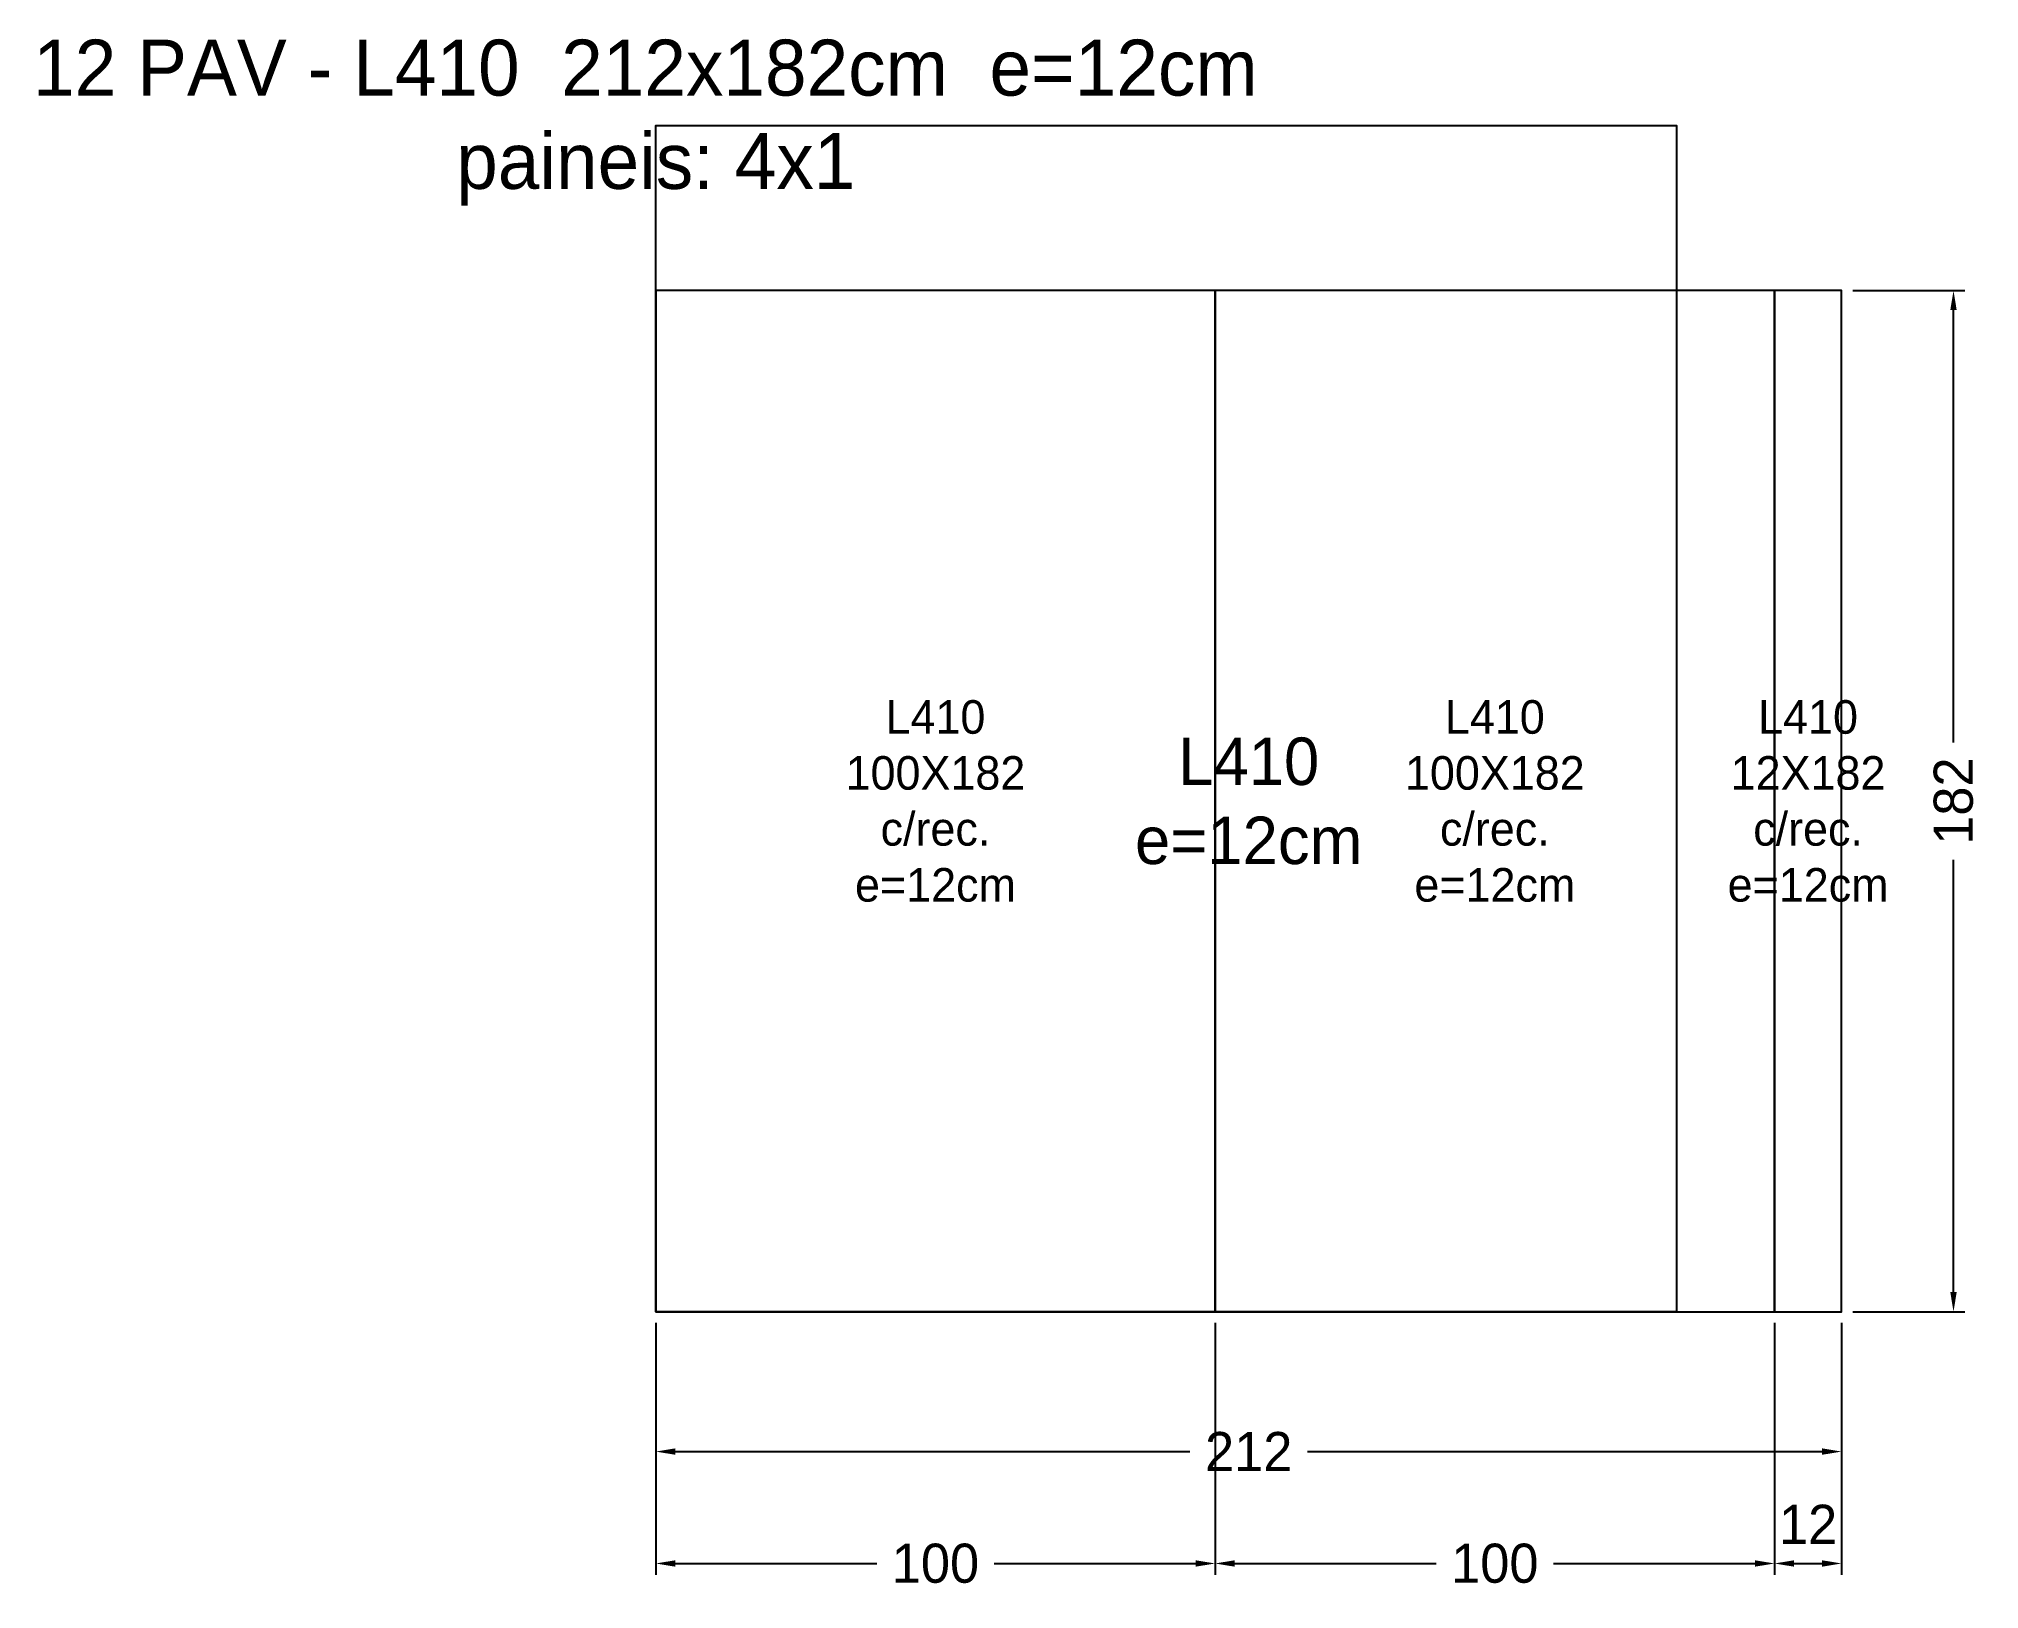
# Model space of a CAD drawing. Header units: metres. Extents: x -110 to 237, y -50 to 227.
import ezdxf

# ---------------------------------------------------------------- set-up
doc = ezdxf.new("R2010")
doc.units = ezdxf.units.M
for name, color, linetype in [('AUX00', 2, 'Continuous'), ('Contorno', 7, 'Continuous'), ('COTA', 3, 'Continuous'), ('NOMENCLATURA', 2, 'Continuous'), ('Paineis', 3, 'Continuous'), ('Texto Secao', 2, 'Continuous')]:
    doc.layers.add(name, color=color, linetype=linetype)
doc.dimstyles.new('COTA_LJ', dxfattribs={"dimtxt": 7, "dimasz": 3.5, "dimexe": 2, "dimexo": 2, "dimgap": 1.5, "dimtad": 1, "dimdec": 1, "dimcen": 2.5, "dimclrd": 3, "dimclre": 3, "dimclrt": 3, "dimazin": 3, "dimtfac": 1, "dimtmove": 0, "dimatfit": 3})

# ---------------------------------------------------------------- blocks, each defined once
blk = doc.blocks.new('_CLOSEDFILLED')
at = {"color": 0, "linetype": 'BYBLOCK'}
blk.add_solid([(-1, 0.164), (0, 0), (-1, -0.164)], dxfattribs=at)
blk = doc.blocks.new('*D1')
at = {"color": 3}
for p, q in [((0, -2), (0, -27)), ((212, -2), (212, -27)), ((3.5, -25), (95.5, -25)), ((116.5, -25), (208.5, -25))]:
    blk.add_line(p, q, dxfattribs=at)
at = {"layer": 'Defpoints'}
for p in [(0, 0), (212, 0), (0, -25)]:
    blk.add_point(p, dxfattribs=at)
at = {"layer": 'COTA', "color": 3, "xscale": 3.5, "yscale": 3.5, "rotation": 180}
blk.add_blockref('_CLOSEDFILLED', (0, -25), dxfattribs=at)
at = {"layer": 'COTA', "color": 3, "xscale": 3.5, "yscale": 3.5}
blk.add_blockref('_CLOSEDFILLED', (212, -25), dxfattribs=at)
at = {"layer": 'COTA', "color": 3, "insert": (106, -25), "char_height": 7, "attachment_point": 5}
blk.add_mtext('212', dxfattribs=at)
blk = doc.blocks.new('*D2')
at = {"color": 3}
for p, q in [((214, 182.5), (234, 182.5)), ((232, 101.75), (232, 179)), ((232, 3.5), (232, 80.75)), ((214, 0), (234, 0))]:
    blk.add_line(p, q, dxfattribs=at)
at = {"layer": 'Defpoints'}
for p in [(212, 182.5), (212, 0), (232, 0)]:
    blk.add_point(p, dxfattribs=at)
at = {"layer": 'COTA', "color": 3, "xscale": 3.5, "yscale": 3.5}
for p, rotation in [((232, 182.5), 90), ((232, 0), 270)]:
    blk.add_blockref('_CLOSEDFILLED', p, dxfattribs=dict(at, rotation=rotation))
at = {"layer": 'COTA', "color": 3, "insert": (232, 91.25), "char_height": 7, "attachment_point": 5, "rotation": 90}
blk.add_mtext('182', dxfattribs=at)
blk = doc.blocks.new('*D3')
at = {"color": 3}
for p, q in [((0, -2), (0, -47)), ((100, -2), (100, -47)), ((3.5, -45), (39.5, -45)), ((60.5, -45), (96.5, -45))]:
    blk.add_line(p, q, dxfattribs=at)
at = {"layer": 'Defpoints'}
for p in [(0, 0), (100, 0), (0, -45)]:
    blk.add_point(p, dxfattribs=at)
at = {"layer": 'COTA', "color": 3, "xscale": 3.5, "yscale": 3.5, "rotation": 180}
blk.add_blockref('_CLOSEDFILLED', (0, -45), dxfattribs=at)
at = {"layer": 'COTA', "color": 3, "xscale": 3.5, "yscale": 3.5}
blk.add_blockref('_CLOSEDFILLED', (100, -45), dxfattribs=at)
at = {"layer": 'COTA', "color": 3, "insert": (50, -45), "char_height": 7, "attachment_point": 5}
blk.add_mtext('100', dxfattribs=at)
blk = doc.blocks.new('*D4')
at = {"color": 3}
for p, q in [((100, -2), (100, -47)), ((200, -2), (200, -47)), ((103.5, -45), (139.5, -45)), ((160.5, -45), (196.5, -45))]:
    blk.add_line(p, q, dxfattribs=at)
at = {"layer": 'Defpoints'}
for p in [(100, 0), (200, 0), (100, -45)]:
    blk.add_point(p, dxfattribs=at)
at = {"layer": 'COTA', "color": 3, "xscale": 3.5, "yscale": 3.5, "rotation": 180}
blk.add_blockref('_CLOSEDFILLED', (100, -45), dxfattribs=at)
at = {"layer": 'COTA', "color": 3, "xscale": 3.5, "yscale": 3.5}
blk.add_blockref('_CLOSEDFILLED', (200, -45), dxfattribs=at)
at = {"layer": 'COTA', "color": 3, "insert": (150, -45), "char_height": 7, "attachment_point": 5}
blk.add_mtext('100', dxfattribs=at)

msp = doc.modelspace()

# ---------------------------------------------------------------- linework, layer by layer
at = {"layer": 'Contorno'}
msp.add_lwpolyline([(182.5, 0), (0, 0), (0, 212), (182.5, 212), (182.5, 0)], close=True, dxfattribs=at)
at = {"layer": 'Paineis'}
for points in [[(0, 0), (100, 0), (100, 182.5), (0, 182.5)], [(100, 0), (200, 0), (200, 182.5), (100, 182.5)], [(200, 0), (212, 0), (212, 182.5), (200, 182.5)]]:
    msp.add_lwpolyline(points, close=True, dxfattribs=at)

# ---------------------------------------------------------------- texts
at = {"layer": 'AUX00', "char_height": 6, "attachment_point": 5}
for s, insert, width in [('\\pxqc;L410^J100X182^Jc/rec.^Je=12cm', (50, 91.25), 100), ('\\pxqc;L410^J100X182^Jc/rec.^Je=12cm', (150, 91.25), 100), ('\\pxqc;L410^J12X182^Jc/rec.^Je=12cm', (206, 91.25), 12)]:
    msp.add_mtext(s, dxfattribs=dict(at, insert=insert, width=width))
at = {"layer": 'NOMENCLATURA', "insert": (0, 212.5), "char_height": 10, "width": 232, "attachment_point": 5}
msp.add_mtext('12 PAV - L410  212x182cm  e=12cm  paineis: 4x1', dxfattribs=at)
at = {"layer": 'Texto Secao', "insert": (106, 91.25), "char_height": 8.48, "width": 212, "attachment_point": 5}
msp.add_mtext('L410\\Pe=12cm', dxfattribs=at)

# ---------------------------------------------------------------- dimensions: what is measured, and where the dimension line sits
at = {"layer": 'COTA'}
dim = msp.add_linear_dim(base=(232, 0), p1=(212, 0), p2=(212, 182.5), angle=90, dimstyle='COTA_LJ', dxfattribs=at)
dim.commit()
dim.dimension.update_dxf_attribs({"geometry": '*D2', "text_midpoint": (232, 91.25)})
for base, p1, p2, picture, middle in [((0, -25), (0, 0), (212, 0), '*D1', (106, -25)), ((0, -45), (0, 0), (100, 0), '*D3', (50, -45)), ((100, -45), (100, 0), (200, 0), '*D4', (150, -45))]:
    dim = msp.add_linear_dim(base=base, p1=p1, p2=p2, dimstyle='COTA_LJ', dxfattribs=at)
    dim.commit()
    dim.dimension.update_dxf_attribs({"geometry": picture, "text_midpoint": middle})
msp.add_linear_dim(base=(200, -45), p1=(200, 0), p2=(212, 0), dimstyle='COTA_LJ', dxfattribs=at).render()

doc.saveas('drawing.dxf')
